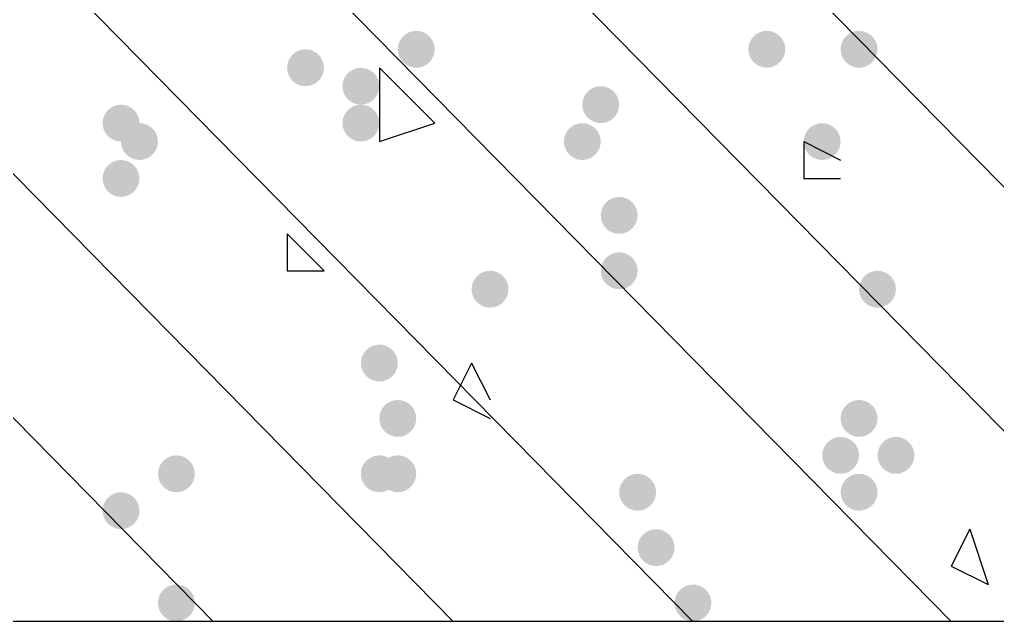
# Model space of a CAD drawing. Header units: inches. Extents: x 11 to 286, y 6 to 196.
# Drawn here: x 95.412 to 97.656, y 157.409 to 158.79 of the extents above; entities that cross this region are included whole.
import ezdxf

# ---------------------------------------------------------------- set-up
doc = ezdxf.new("R2010")
doc.units = ezdxf.units.IN
doc.header["$MEASUREMENT"] = 0
doc.layers.add('PDF_几何图形', color=7, linetype='Continuous')
doc.layers.add('PDF_实体填充', color=7, linetype='Continuous', true_color=0xffffff)

msp = doc.modelspace()

# ---------------------------------------------------------------- hatches: boundary and pattern name
at = {"layer": 'PDF_实体填充', "transparency": 33554559}
h = msp.add_hatch(color=7, dxfattribs=at)
edge = h.paths.add_edge_path(flags=0)
edge.add_spline(control_points=[(96.3648, 158.7218), (96.3648, 158.6985), (96.3457, 158.6794), (96.3224, 158.6794)], knot_values=[0, 0, 0, 0, 1, 1, 1, 1], degree=3, periodic=0)
edge.add_spline(control_points=[(96.3224, 158.6794), (96.2992, 158.6794), (96.2801, 158.6985), (96.2801, 158.7218)], knot_values=[0, 0, 0, 0, 1, 1, 1, 1], degree=3, periodic=0)
edge.add_line((96.2801, 158.7218), (96.2801, 158.7218))
edge.add_spline(control_points=[(96.2801, 158.7218), (96.2801, 158.7451), (96.2992, 158.7641), (96.3224, 158.7641)], knot_values=[0, 0, 0, 0, 1, 1, 1, 1], degree=3, periodic=0)
edge.add_spline(control_points=[(96.3224, 158.7641), (96.3457, 158.7641), (96.3648, 158.7451), (96.3648, 158.7218)], knot_values=[0, 0, 0, 0, 1, 1, 1, 1], degree=3, periodic=0)
edge.add_line((96.3648, 158.7218), (96.3648, 158.7218))
edge.add_line((96.3648, 158.7218), (96.3648, 158.7218))
h = msp.add_hatch(color=7, dxfattribs=at)
edge = h.paths.add_edge_path(flags=0)
edge.add_spline(control_points=[(97.1691, 158.7218), (97.1691, 158.6985), (97.1501, 158.6794), (97.1268, 158.6794)], knot_values=[0, 0, 0, 0, 1, 1, 1, 1], degree=3, periodic=0)
edge.add_spline(control_points=[(97.1268, 158.6794), (97.1035, 158.6794), (97.0844, 158.6985), (97.0844, 158.7218)], knot_values=[0, 0, 0, 0, 1, 1, 1, 1], degree=3, periodic=0)
edge.add_line((97.0844, 158.7218), (97.0844, 158.7218))
edge.add_spline(control_points=[(97.0844, 158.7218), (97.0844, 158.7451), (97.1035, 158.7641), (97.1268, 158.7641)], knot_values=[0, 0, 0, 0, 1, 1, 1, 1], degree=3, periodic=0)
edge.add_spline(control_points=[(97.1268, 158.7641), (97.1501, 158.7641), (97.1691, 158.7451), (97.1691, 158.7218)], knot_values=[0, 0, 0, 0, 1, 1, 1, 1], degree=3, periodic=0)
edge.add_line((97.1691, 158.7218), (97.1691, 158.7218))
edge.add_line((97.1691, 158.7218), (97.1691, 158.7218))
h = msp.add_hatch(color=7, dxfattribs=at)
edge = h.paths.add_edge_path(flags=0)
edge.add_spline(control_points=[(97.3808, 158.7218), (97.3808, 158.6985), (97.3617, 158.6794), (97.3384, 158.6794)], knot_values=[0, 0, 0, 0, 1, 1, 1, 1], degree=3, periodic=0)
edge.add_spline(control_points=[(97.3384, 158.6794), (97.3152, 158.6794), (97.2961, 158.6985), (97.2961, 158.7218)], knot_values=[0, 0, 0, 0, 1, 1, 1, 1], degree=3, periodic=0)
edge.add_line((97.2961, 158.7218), (97.2961, 158.7218))
edge.add_spline(control_points=[(97.2961, 158.7218), (97.2961, 158.7451), (97.3152, 158.7641), (97.3384, 158.7641)], knot_values=[0, 0, 0, 0, 1, 1, 1, 1], degree=3, periodic=0)
edge.add_spline(control_points=[(97.3384, 158.7641), (97.3617, 158.7641), (97.3808, 158.7451), (97.3808, 158.7218)], knot_values=[0, 0, 0, 0, 1, 1, 1, 1], degree=3, periodic=0)
edge.add_line((97.3808, 158.7218), (97.3808, 158.7218))
edge.add_line((97.3808, 158.7218), (97.3808, 158.7218))
h = msp.add_hatch(color=7, dxfattribs=at)
edge = h.paths.add_edge_path(flags=0)
edge.add_spline(control_points=[(96.1108, 158.6794), (96.1108, 158.6562), (96.0917, 158.6371), (96.0684, 158.6371)], knot_values=[0, 0, 0, 0, 1, 1, 1, 1], degree=3, periodic=0)
edge.add_spline(control_points=[(96.0684, 158.6371), (96.0452, 158.6371), (96.0261, 158.6562), (96.0261, 158.6794)], knot_values=[0, 0, 0, 0, 1, 1, 1, 1], degree=3, periodic=0)
edge.add_line((96.0261, 158.6794), (96.0261, 158.6794))
edge.add_spline(control_points=[(96.0261, 158.6794), (96.0261, 158.7027), (96.0452, 158.7218), (96.0684, 158.7218)], knot_values=[0, 0, 0, 0, 1, 1, 1, 1], degree=3, periodic=0)
edge.add_spline(control_points=[(96.0684, 158.7218), (96.0917, 158.7218), (96.1108, 158.7027), (96.1108, 158.6794)], knot_values=[0, 0, 0, 0, 1, 1, 1, 1], degree=3, periodic=0)
edge.add_line((96.1108, 158.6794), (96.1108, 158.6794))
edge.add_line((96.1108, 158.6794), (96.1108, 158.6794))
h = msp.add_hatch(color=7, dxfattribs=at)
edge = h.paths.add_edge_path(flags=0)
edge.add_spline(control_points=[(96.2378, 158.6371), (96.2378, 158.6138), (96.2187, 158.5948), (96.1954, 158.5948)], knot_values=[0, 0, 0, 0, 1, 1, 1, 1], degree=3, periodic=0)
edge.add_spline(control_points=[(96.1954, 158.5948), (96.1722, 158.5948), (96.1531, 158.6138), (96.1531, 158.6371)], knot_values=[0, 0, 0, 0, 1, 1, 1, 1], degree=3, periodic=0)
edge.add_line((96.1531, 158.6371), (96.1531, 158.6371))
edge.add_spline(control_points=[(96.1531, 158.6371), (96.1531, 158.6604), (96.1722, 158.6794), (96.1954, 158.6794)], knot_values=[0, 0, 0, 0, 1, 1, 1, 1], degree=3, periodic=0)
edge.add_spline(control_points=[(96.1954, 158.6794), (96.2187, 158.6794), (96.2378, 158.6604), (96.2378, 158.6371)], knot_values=[0, 0, 0, 0, 1, 1, 1, 1], degree=3, periodic=0)
edge.add_line((96.2378, 158.6371), (96.2378, 158.6371))
edge.add_line((96.2378, 158.6371), (96.2378, 158.6371))
h = msp.add_hatch(color=7, dxfattribs=at)
edge = h.paths.add_edge_path(flags=0)
edge.add_spline(control_points=[(96.7881, 158.5948), (96.7881, 158.5715), (96.7691, 158.5524), (96.7458, 158.5524)], knot_values=[0, 0, 0, 0, 1, 1, 1, 1], degree=3, periodic=0)
edge.add_spline(control_points=[(96.7458, 158.5524), (96.7225, 158.5524), (96.7034, 158.5715), (96.7034, 158.5948)], knot_values=[0, 0, 0, 0, 1, 1, 1, 1], degree=3, periodic=0)
edge.add_line((96.7034, 158.5948), (96.7034, 158.5948))
edge.add_spline(control_points=[(96.7034, 158.5948), (96.7034, 158.6181), (96.7225, 158.6371), (96.7458, 158.6371)], knot_values=[0, 0, 0, 0, 1, 1, 1, 1], degree=3, periodic=0)
edge.add_spline(control_points=[(96.7458, 158.6371), (96.7691, 158.6371), (96.7881, 158.6181), (96.7881, 158.5948)], knot_values=[0, 0, 0, 0, 1, 1, 1, 1], degree=3, periodic=0)
edge.add_line((96.7881, 158.5948), (96.7881, 158.5948))
edge.add_line((96.7881, 158.5948), (96.7881, 158.5948))
h = msp.add_hatch(color=7, dxfattribs=at)
edge = h.paths.add_edge_path(flags=0)
edge.add_spline(control_points=[(95.6874, 158.5524), (95.6874, 158.5292), (95.6684, 158.5101), (95.6451, 158.5101)], knot_values=[0, 0, 0, 0, 1, 1, 1, 1], degree=3, periodic=0)
edge.add_spline(control_points=[(95.6451, 158.5101), (95.6218, 158.5101), (95.6028, 158.5292), (95.6028, 158.5524)], knot_values=[0, 0, 0, 0, 1, 1, 1, 1], degree=3, periodic=0)
edge.add_line((95.6028, 158.5524), (95.6028, 158.5524))
edge.add_spline(control_points=[(95.6028, 158.5524), (95.6028, 158.5757), (95.6218, 158.5948), (95.6451, 158.5948)], knot_values=[0, 0, 0, 0, 1, 1, 1, 1], degree=3, periodic=0)
edge.add_spline(control_points=[(95.6451, 158.5948), (95.6684, 158.5948), (95.6874, 158.5757), (95.6874, 158.5524)], knot_values=[0, 0, 0, 0, 1, 1, 1, 1], degree=3, periodic=0)
edge.add_line((95.6874, 158.5524), (95.6874, 158.5524))
edge.add_line((95.6874, 158.5524), (95.6874, 158.5524))
h = msp.add_hatch(color=7, dxfattribs=at)
edge = h.paths.add_edge_path(flags=0)
edge.add_spline(control_points=[(96.2378, 158.5524), (96.2378, 158.5292), (96.2187, 158.5101), (96.1954, 158.5101)], knot_values=[0, 0, 0, 0, 1, 1, 1, 1], degree=3, periodic=0)
edge.add_spline(control_points=[(96.1954, 158.5101), (96.1722, 158.5101), (96.1531, 158.5292), (96.1531, 158.5524)], knot_values=[0, 0, 0, 0, 1, 1, 1, 1], degree=3, periodic=0)
edge.add_line((96.1531, 158.5524), (96.1531, 158.5524))
edge.add_spline(control_points=[(96.1531, 158.5524), (96.1531, 158.5757), (96.1722, 158.5948), (96.1954, 158.5948)], knot_values=[0, 0, 0, 0, 1, 1, 1, 1], degree=3, periodic=0)
edge.add_spline(control_points=[(96.1954, 158.5948), (96.2187, 158.5948), (96.2378, 158.5757), (96.2378, 158.5524)], knot_values=[0, 0, 0, 0, 1, 1, 1, 1], degree=3, periodic=0)
edge.add_line((96.2378, 158.5524), (96.2378, 158.5524))
edge.add_line((96.2378, 158.5524), (96.2378, 158.5524))
h = msp.add_hatch(color=7, dxfattribs=at)
edge = h.paths.add_edge_path(flags=0)
edge.add_spline(control_points=[(95.7298, 158.5101), (95.7298, 158.4868), (95.7107, 158.4678), (95.6874, 158.4678)], knot_values=[0, 0, 0, 0, 1, 1, 1, 1], degree=3, periodic=0)
edge.add_spline(control_points=[(95.6874, 158.4678), (95.6642, 158.4678), (95.6451, 158.4868), (95.6451, 158.5101)], knot_values=[0, 0, 0, 0, 1, 1, 1, 1], degree=3, periodic=0)
edge.add_line((95.6451, 158.5101), (95.6451, 158.5101))
edge.add_spline(control_points=[(95.6451, 158.5101), (95.6451, 158.5334), (95.6642, 158.5524), (95.6874, 158.5524)], knot_values=[0, 0, 0, 0, 1, 1, 1, 1], degree=3, periodic=0)
edge.add_spline(control_points=[(95.6874, 158.5524), (95.7107, 158.5524), (95.7298, 158.5334), (95.7298, 158.5101)], knot_values=[0, 0, 0, 0, 1, 1, 1, 1], degree=3, periodic=0)
edge.add_line((95.7298, 158.5101), (95.7298, 158.5101))
edge.add_line((95.7298, 158.5101), (95.7298, 158.5101))
h = msp.add_hatch(color=7, dxfattribs=at)
edge = h.paths.add_edge_path(flags=0)
edge.add_spline(control_points=[(96.7458, 158.5101), (96.7458, 158.4868), (96.7267, 158.4678), (96.7034, 158.4678)], knot_values=[0, 0, 0, 0, 1, 1, 1, 1], degree=3, periodic=0)
edge.add_spline(control_points=[(96.7034, 158.4678), (96.6802, 158.4678), (96.6611, 158.4868), (96.6611, 158.5101)], knot_values=[0, 0, 0, 0, 1, 1, 1, 1], degree=3, periodic=0)
edge.add_line((96.6611, 158.5101), (96.6611, 158.5101))
edge.add_spline(control_points=[(96.6611, 158.5101), (96.6611, 158.5334), (96.6802, 158.5524), (96.7034, 158.5524)], knot_values=[0, 0, 0, 0, 1, 1, 1, 1], degree=3, periodic=0)
edge.add_spline(control_points=[(96.7034, 158.5524), (96.7267, 158.5524), (96.7458, 158.5334), (96.7458, 158.5101)], knot_values=[0, 0, 0, 0, 1, 1, 1, 1], degree=3, periodic=0)
edge.add_line((96.7458, 158.5101), (96.7458, 158.5101))
edge.add_line((96.7458, 158.5101), (96.7458, 158.5101))
h = msp.add_hatch(color=7, dxfattribs=at)
edge = h.paths.add_edge_path(flags=0)
edge.add_spline(control_points=[(97.2961, 158.5101), (97.2961, 158.4868), (97.2771, 158.4678), (97.2538, 158.4678)], knot_values=[0, 0, 0, 0, 1, 1, 1, 1], degree=3, periodic=0)
edge.add_spline(control_points=[(97.2538, 158.4678), (97.2305, 158.4678), (97.2114, 158.4868), (97.2114, 158.5101)], knot_values=[0, 0, 0, 0, 1, 1, 1, 1], degree=3, periodic=0)
edge.add_line((97.2114, 158.5101), (97.2114, 158.5101))
edge.add_spline(control_points=[(97.2114, 158.5101), (97.2114, 158.5334), (97.2305, 158.5524), (97.2538, 158.5524)], knot_values=[0, 0, 0, 0, 1, 1, 1, 1], degree=3, periodic=0)
edge.add_spline(control_points=[(97.2538, 158.5524), (97.2771, 158.5524), (97.2961, 158.5334), (97.2961, 158.5101)], knot_values=[0, 0, 0, 0, 1, 1, 1, 1], degree=3, periodic=0)
edge.add_line((97.2961, 158.5101), (97.2961, 158.5101))
edge.add_line((97.2961, 158.5101), (97.2961, 158.5101))
h = msp.add_hatch(color=7, dxfattribs=at)
edge = h.paths.add_edge_path(flags=0)
edge.add_spline(control_points=[(95.6874, 158.4254), (95.6874, 158.4022), (95.6684, 158.3831), (95.6451, 158.3831)], knot_values=[0, 0, 0, 0, 1, 1, 1, 1], degree=3, periodic=0)
edge.add_spline(control_points=[(95.6451, 158.3831), (95.6218, 158.3831), (95.6028, 158.4022), (95.6028, 158.4254)], knot_values=[0, 0, 0, 0, 1, 1, 1, 1], degree=3, periodic=0)
edge.add_line((95.6028, 158.4254), (95.6028, 158.4254))
edge.add_spline(control_points=[(95.6028, 158.4254), (95.6028, 158.4487), (95.6218, 158.4678), (95.6451, 158.4678)], knot_values=[0, 0, 0, 0, 1, 1, 1, 1], degree=3, periodic=0)
edge.add_spline(control_points=[(95.6451, 158.4678), (95.6684, 158.4678), (95.6874, 158.4487), (95.6874, 158.4254)], knot_values=[0, 0, 0, 0, 1, 1, 1, 1], degree=3, periodic=0)
edge.add_line((95.6874, 158.4254), (95.6874, 158.4254))
edge.add_line((95.6874, 158.4254), (95.6874, 158.4254))
h = msp.add_hatch(color=7, dxfattribs=at)
edge = h.paths.add_edge_path(flags=0)
edge.add_spline(control_points=[(96.8304, 158.3408), (96.8304, 158.3175), (96.8114, 158.2984), (96.7881, 158.2984)], knot_values=[0, 0, 0, 0, 1, 1, 1, 1], degree=3, periodic=0)
edge.add_spline(control_points=[(96.7881, 158.2984), (96.7648, 158.2984), (96.7458, 158.3175), (96.7458, 158.3408)], knot_values=[0, 0, 0, 0, 1, 1, 1, 1], degree=3, periodic=0)
edge.add_line((96.7458, 158.3408), (96.7458, 158.3408))
edge.add_spline(control_points=[(96.7458, 158.3408), (96.7458, 158.3641), (96.7648, 158.3831), (96.7881, 158.3831)], knot_values=[0, 0, 0, 0, 1, 1, 1, 1], degree=3, periodic=0)
edge.add_spline(control_points=[(96.7881, 158.3831), (96.8114, 158.3831), (96.8304, 158.3641), (96.8304, 158.3408)], knot_values=[0, 0, 0, 0, 1, 1, 1, 1], degree=3, periodic=0)
edge.add_line((96.8304, 158.3408), (96.8304, 158.3408))
edge.add_line((96.8304, 158.3408), (96.8304, 158.3408))
h = msp.add_hatch(color=7, dxfattribs=at)
edge = h.paths.add_edge_path(flags=0)
edge.add_spline(control_points=[(96.8304, 158.2138), (96.8304, 158.1905), (96.8114, 158.1714), (96.7881, 158.1714)], knot_values=[0, 0, 0, 0, 1, 1, 1, 1], degree=3, periodic=0)
edge.add_spline(control_points=[(96.7881, 158.1714), (96.7648, 158.1714), (96.7458, 158.1905), (96.7458, 158.2138)], knot_values=[0, 0, 0, 0, 1, 1, 1, 1], degree=3, periodic=0)
edge.add_line((96.7458, 158.2138), (96.7458, 158.2138))
edge.add_spline(control_points=[(96.7458, 158.2138), (96.7458, 158.2371), (96.7648, 158.2561), (96.7881, 158.2561)], knot_values=[0, 0, 0, 0, 1, 1, 1, 1], degree=3, periodic=0)
edge.add_spline(control_points=[(96.7881, 158.2561), (96.8114, 158.2561), (96.8304, 158.2371), (96.8304, 158.2138)], knot_values=[0, 0, 0, 0, 1, 1, 1, 1], degree=3, periodic=0)
edge.add_line((96.8304, 158.2138), (96.8304, 158.2138))
edge.add_line((96.8304, 158.2138), (96.8304, 158.2138))
h = msp.add_hatch(color=7, dxfattribs=at)
edge = h.paths.add_edge_path(flags=0)
edge.add_spline(control_points=[(96.5341, 158.1714), (96.5341, 158.1482), (96.5151, 158.1291), (96.4918, 158.1291)], knot_values=[0, 0, 0, 0, 1, 1, 1, 1], degree=3, periodic=0)
edge.add_spline(control_points=[(96.4918, 158.1291), (96.4685, 158.1291), (96.4494, 158.1482), (96.4494, 158.1714)], knot_values=[0, 0, 0, 0, 1, 1, 1, 1], degree=3, periodic=0)
edge.add_line((96.4494, 158.1714), (96.4494, 158.1714))
edge.add_spline(control_points=[(96.4494, 158.1714), (96.4494, 158.1947), (96.4685, 158.2138), (96.4918, 158.2138)], knot_values=[0, 0, 0, 0, 1, 1, 1, 1], degree=3, periodic=0)
edge.add_spline(control_points=[(96.4918, 158.2138), (96.5151, 158.2138), (96.5341, 158.1947), (96.5341, 158.1714)], knot_values=[0, 0, 0, 0, 1, 1, 1, 1], degree=3, periodic=0)
edge.add_line((96.5341, 158.1714), (96.5341, 158.1714))
edge.add_line((96.5341, 158.1714), (96.5341, 158.1714))
h = msp.add_hatch(color=7, dxfattribs=at)
edge = h.paths.add_edge_path(flags=0)
edge.add_spline(control_points=[(97.4231, 158.1714), (97.4231, 158.1482), (97.4041, 158.1291), (97.3808, 158.1291)], knot_values=[0, 0, 0, 0, 1, 1, 1, 1], degree=3, periodic=0)
edge.add_spline(control_points=[(97.3808, 158.1291), (97.3575, 158.1291), (97.3384, 158.1482), (97.3384, 158.1714)], knot_values=[0, 0, 0, 0, 1, 1, 1, 1], degree=3, periodic=0)
edge.add_line((97.3384, 158.1714), (97.3384, 158.1714))
edge.add_spline(control_points=[(97.3384, 158.1714), (97.3384, 158.1947), (97.3575, 158.2138), (97.3808, 158.2138)], knot_values=[0, 0, 0, 0, 1, 1, 1, 1], degree=3, periodic=0)
edge.add_spline(control_points=[(97.3808, 158.2138), (97.4041, 158.2138), (97.4231, 158.1947), (97.4231, 158.1714)], knot_values=[0, 0, 0, 0, 1, 1, 1, 1], degree=3, periodic=0)
edge.add_line((97.4231, 158.1714), (97.4231, 158.1714))
edge.add_line((97.4231, 158.1714), (97.4231, 158.1714))
h = msp.add_hatch(color=7, dxfattribs=at)
edge = h.paths.add_edge_path(flags=0)
edge.add_spline(control_points=[(96.2801, 158.0021), (96.2801, 157.9788), (96.2611, 157.9598), (96.2378, 157.9598)], knot_values=[0, 0, 0, 0, 1, 1, 1, 1], degree=3, periodic=0)
edge.add_spline(control_points=[(96.2378, 157.9598), (96.2145, 157.9598), (96.1954, 157.9788), (96.1954, 158.0021)], knot_values=[0, 0, 0, 0, 1, 1, 1, 1], degree=3, periodic=0)
edge.add_line((96.1954, 158.0021), (96.1954, 158.0021))
edge.add_spline(control_points=[(96.1954, 158.0021), (96.1954, 158.0254), (96.2145, 158.0444), (96.2378, 158.0444)], knot_values=[0, 0, 0, 0, 1, 1, 1, 1], degree=3, periodic=0)
edge.add_spline(control_points=[(96.2378, 158.0444), (96.2611, 158.0444), (96.2801, 158.0254), (96.2801, 158.0021)], knot_values=[0, 0, 0, 0, 1, 1, 1, 1], degree=3, periodic=0)
edge.add_line((96.2801, 158.0021), (96.2801, 158.0021))
edge.add_line((96.2801, 158.0021), (96.2801, 158.0021))
h = msp.add_hatch(color=7, dxfattribs=at)
edge = h.paths.add_edge_path(flags=0)
edge.add_spline(control_points=[(96.3224, 157.8751), (96.3224, 157.8518), (96.3034, 157.8328), (96.2801, 157.8328)], knot_values=[0, 0, 0, 0, 1, 1, 1, 1], degree=3, periodic=0)
edge.add_spline(control_points=[(96.2801, 157.8328), (96.2568, 157.8328), (96.2378, 157.8518), (96.2378, 157.8751)], knot_values=[0, 0, 0, 0, 1, 1, 1, 1], degree=3, periodic=0)
edge.add_line((96.2378, 157.8751), (96.2378, 157.8751))
edge.add_spline(control_points=[(96.2378, 157.8751), (96.2378, 157.8984), (96.2568, 157.9174), (96.2801, 157.9174)], knot_values=[0, 0, 0, 0, 1, 1, 1, 1], degree=3, periodic=0)
edge.add_spline(control_points=[(96.2801, 157.9174), (96.3034, 157.9174), (96.3224, 157.8984), (96.3224, 157.8751)], knot_values=[0, 0, 0, 0, 1, 1, 1, 1], degree=3, periodic=0)
edge.add_line((96.3224, 157.8751), (96.3224, 157.8751))
edge.add_line((96.3224, 157.8751), (96.3224, 157.8751))
h = msp.add_hatch(color=7, dxfattribs=at)
edge = h.paths.add_edge_path(flags=0)
edge.add_spline(control_points=[(97.3808, 157.8751), (97.3808, 157.8518), (97.3617, 157.8328), (97.3384, 157.8328)], knot_values=[0, 0, 0, 0, 1, 1, 1, 1], degree=3, periodic=0)
edge.add_spline(control_points=[(97.3384, 157.8328), (97.3152, 157.8328), (97.2961, 157.8518), (97.2961, 157.8751)], knot_values=[0, 0, 0, 0, 1, 1, 1, 1], degree=3, periodic=0)
edge.add_line((97.2961, 157.8751), (97.2961, 157.8751))
edge.add_spline(control_points=[(97.2961, 157.8751), (97.2961, 157.8984), (97.3152, 157.9174), (97.3384, 157.9174)], knot_values=[0, 0, 0, 0, 1, 1, 1, 1], degree=3, periodic=0)
edge.add_spline(control_points=[(97.3384, 157.9174), (97.3617, 157.9174), (97.3808, 157.8984), (97.3808, 157.8751)], knot_values=[0, 0, 0, 0, 1, 1, 1, 1], degree=3, periodic=0)
edge.add_line((97.3808, 157.8751), (97.3808, 157.8751))
edge.add_line((97.3808, 157.8751), (97.3808, 157.8751))
h = msp.add_hatch(color=7, dxfattribs=at)
edge = h.paths.add_edge_path(flags=0)
edge.add_spline(control_points=[(97.3384, 157.7904), (97.3384, 157.7672), (97.3194, 157.7481), (97.2961, 157.7481)], knot_values=[0, 0, 0, 0, 1, 1, 1, 1], degree=3, periodic=0)
edge.add_spline(control_points=[(97.2961, 157.7481), (97.2728, 157.7481), (97.2538, 157.7672), (97.2538, 157.7904)], knot_values=[0, 0, 0, 0, 1, 1, 1, 1], degree=3, periodic=0)
edge.add_line((97.2538, 157.7904), (97.2538, 157.7904))
edge.add_spline(control_points=[(97.2538, 157.7904), (97.2538, 157.8137), (97.2728, 157.8328), (97.2961, 157.8328)], knot_values=[0, 0, 0, 0, 1, 1, 1, 1], degree=3, periodic=0)
edge.add_spline(control_points=[(97.2961, 157.8328), (97.3194, 157.8328), (97.3384, 157.8137), (97.3384, 157.7904)], knot_values=[0, 0, 0, 0, 1, 1, 1, 1], degree=3, periodic=0)
edge.add_line((97.3384, 157.7904), (97.3384, 157.7904))
edge.add_line((97.3384, 157.7904), (97.3384, 157.7904))
h = msp.add_hatch(color=7, dxfattribs=at)
edge = h.paths.add_edge_path(flags=0)
edge.add_spline(control_points=[(97.4654, 157.7904), (97.4654, 157.7672), (97.4464, 157.7481), (97.4231, 157.7481)], knot_values=[0, 0, 0, 0, 1, 1, 1, 1], degree=3, periodic=0)
edge.add_spline(control_points=[(97.4231, 157.7481), (97.3998, 157.7481), (97.3808, 157.7672), (97.3808, 157.7904)], knot_values=[0, 0, 0, 0, 1, 1, 1, 1], degree=3, periodic=0)
edge.add_line((97.3808, 157.7904), (97.3808, 157.7904))
edge.add_spline(control_points=[(97.3808, 157.7904), (97.3808, 157.8137), (97.3998, 157.8328), (97.4231, 157.8328)], knot_values=[0, 0, 0, 0, 1, 1, 1, 1], degree=3, periodic=0)
edge.add_spline(control_points=[(97.4231, 157.8328), (97.4464, 157.8328), (97.4654, 157.8137), (97.4654, 157.7904)], knot_values=[0, 0, 0, 0, 1, 1, 1, 1], degree=3, periodic=0)
edge.add_line((97.4654, 157.7904), (97.4654, 157.7904))
edge.add_line((97.4654, 157.7904), (97.4654, 157.7904))
h = msp.add_hatch(color=7, dxfattribs=at)
edge = h.paths.add_edge_path(flags=0)
edge.add_spline(control_points=[(95.8144, 157.7481), (95.8144, 157.7248), (95.7954, 157.7058), (95.7721, 157.7058)], knot_values=[0, 0, 0, 0, 1, 1, 1, 1], degree=3, periodic=0)
edge.add_spline(control_points=[(95.7721, 157.7058), (95.7488, 157.7058), (95.7298, 157.7248), (95.7298, 157.7481)], knot_values=[0, 0, 0, 0, 1, 1, 1, 1], degree=3, periodic=0)
edge.add_line((95.7298, 157.7481), (95.7298, 157.7481))
edge.add_spline(control_points=[(95.7298, 157.7481), (95.7298, 157.7714), (95.7488, 157.7904), (95.7721, 157.7904)], knot_values=[0, 0, 0, 0, 1, 1, 1, 1], degree=3, periodic=0)
edge.add_spline(control_points=[(95.7721, 157.7904), (95.7954, 157.7904), (95.8144, 157.7714), (95.8144, 157.7481)], knot_values=[0, 0, 0, 0, 1, 1, 1, 1], degree=3, periodic=0)
edge.add_line((95.8144, 157.7481), (95.8144, 157.7481))
edge.add_line((95.8144, 157.7481), (95.8144, 157.7481))
h = msp.add_hatch(color=7, dxfattribs=at)
edge = h.paths.add_edge_path(flags=0)
edge.add_spline(control_points=[(96.2801, 157.7481), (96.2801, 157.7248), (96.2611, 157.7058), (96.2378, 157.7058)], knot_values=[0, 0, 0, 0, 1, 1, 1, 1], degree=3, periodic=0)
edge.add_spline(control_points=[(96.2378, 157.7058), (96.2145, 157.7058), (96.1954, 157.7248), (96.1954, 157.7481)], knot_values=[0, 0, 0, 0, 1, 1, 1, 1], degree=3, periodic=0)
edge.add_line((96.1954, 157.7481), (96.1954, 157.7481))
edge.add_spline(control_points=[(96.1954, 157.7481), (96.1954, 157.7714), (96.2145, 157.7904), (96.2378, 157.7904)], knot_values=[0, 0, 0, 0, 1, 1, 1, 1], degree=3, periodic=0)
edge.add_spline(control_points=[(96.2378, 157.7904), (96.2611, 157.7904), (96.2801, 157.7714), (96.2801, 157.7481)], knot_values=[0, 0, 0, 0, 1, 1, 1, 1], degree=3, periodic=0)
edge.add_line((96.2801, 157.7481), (96.2801, 157.7481))
edge.add_line((96.2801, 157.7481), (96.2801, 157.7481))
h = msp.add_hatch(color=7, dxfattribs=at)
edge = h.paths.add_edge_path(flags=0)
edge.add_spline(control_points=[(96.3224, 157.7481), (96.3224, 157.7248), (96.3034, 157.7058), (96.2801, 157.7058)], knot_values=[0, 0, 0, 0, 1, 1, 1, 1], degree=3, periodic=0)
edge.add_spline(control_points=[(96.2801, 157.7058), (96.2568, 157.7058), (96.2378, 157.7248), (96.2378, 157.7481)], knot_values=[0, 0, 0, 0, 1, 1, 1, 1], degree=3, periodic=0)
edge.add_line((96.2378, 157.7481), (96.2378, 157.7481))
edge.add_spline(control_points=[(96.2378, 157.7481), (96.2378, 157.7714), (96.2568, 157.7904), (96.2801, 157.7904)], knot_values=[0, 0, 0, 0, 1, 1, 1, 1], degree=3, periodic=0)
edge.add_spline(control_points=[(96.2801, 157.7904), (96.3034, 157.7904), (96.3224, 157.7714), (96.3224, 157.7481)], knot_values=[0, 0, 0, 0, 1, 1, 1, 1], degree=3, periodic=0)
edge.add_line((96.3224, 157.7481), (96.3224, 157.7481))
edge.add_line((96.3224, 157.7481), (96.3224, 157.7481))
h = msp.add_hatch(color=7, dxfattribs=at)
edge = h.paths.add_edge_path(flags=0)
edge.add_spline(control_points=[(96.8728, 157.7058), (96.8728, 157.6825), (96.8537, 157.6634), (96.8304, 157.6634)], knot_values=[0, 0, 0, 0, 1, 1, 1, 1], degree=3, periodic=0)
edge.add_spline(control_points=[(96.8304, 157.6634), (96.8072, 157.6634), (96.7881, 157.6825), (96.7881, 157.7058)], knot_values=[0, 0, 0, 0, 1, 1, 1, 1], degree=3, periodic=0)
edge.add_line((96.7881, 157.7058), (96.7881, 157.7058))
edge.add_spline(control_points=[(96.7881, 157.7058), (96.7881, 157.7291), (96.8072, 157.7481), (96.8304, 157.7481)], knot_values=[0, 0, 0, 0, 1, 1, 1, 1], degree=3, periodic=0)
edge.add_spline(control_points=[(96.8304, 157.7481), (96.8537, 157.7481), (96.8728, 157.7291), (96.8728, 157.7058)], knot_values=[0, 0, 0, 0, 1, 1, 1, 1], degree=3, periodic=0)
edge.add_line((96.8728, 157.7058), (96.8728, 157.7058))
edge.add_line((96.8728, 157.7058), (96.8728, 157.7058))
h = msp.add_hatch(color=7, dxfattribs=at)
edge = h.paths.add_edge_path(flags=0)
edge.add_spline(control_points=[(97.3808, 157.7058), (97.3808, 157.6825), (97.3617, 157.6634), (97.3384, 157.6634)], knot_values=[0, 0, 0, 0, 1, 1, 1, 1], degree=3, periodic=0)
edge.add_spline(control_points=[(97.3384, 157.6634), (97.3152, 157.6634), (97.2961, 157.6825), (97.2961, 157.7058)], knot_values=[0, 0, 0, 0, 1, 1, 1, 1], degree=3, periodic=0)
edge.add_line((97.2961, 157.7058), (97.2961, 157.7058))
edge.add_spline(control_points=[(97.2961, 157.7058), (97.2961, 157.7291), (97.3152, 157.7481), (97.3384, 157.7481)], knot_values=[0, 0, 0, 0, 1, 1, 1, 1], degree=3, periodic=0)
edge.add_spline(control_points=[(97.3384, 157.7481), (97.3617, 157.7481), (97.3808, 157.7291), (97.3808, 157.7058)], knot_values=[0, 0, 0, 0, 1, 1, 1, 1], degree=3, periodic=0)
edge.add_line((97.3808, 157.7058), (97.3808, 157.7058))
edge.add_line((97.3808, 157.7058), (97.3808, 157.7058))
h = msp.add_hatch(color=7, dxfattribs=at)
edge = h.paths.add_edge_path(flags=0)
edge.add_spline(control_points=[(95.6874, 157.6634), (95.6874, 157.6402), (95.6684, 157.6211), (95.6451, 157.6211)], knot_values=[0, 0, 0, 0, 1, 1, 1, 1], degree=3, periodic=0)
edge.add_spline(control_points=[(95.6451, 157.6211), (95.6218, 157.6211), (95.6028, 157.6402), (95.6028, 157.6634)], knot_values=[0, 0, 0, 0, 1, 1, 1, 1], degree=3, periodic=0)
edge.add_line((95.6028, 157.6634), (95.6028, 157.6634))
edge.add_spline(control_points=[(95.6028, 157.6634), (95.6028, 157.6867), (95.6218, 157.7058), (95.6451, 157.7058)], knot_values=[0, 0, 0, 0, 1, 1, 1, 1], degree=3, periodic=0)
edge.add_spline(control_points=[(95.6451, 157.7058), (95.6684, 157.7058), (95.6874, 157.6867), (95.6874, 157.6634)], knot_values=[0, 0, 0, 0, 1, 1, 1, 1], degree=3, periodic=0)
edge.add_line((95.6874, 157.6634), (95.6874, 157.6634))
edge.add_line((95.6874, 157.6634), (95.6874, 157.6634))
h = msp.add_hatch(color=7, dxfattribs=at)
edge = h.paths.add_edge_path(flags=0)
edge.add_spline(control_points=[(96.9151, 157.5788), (96.9151, 157.5555), (96.8961, 157.5364), (96.8728, 157.5364)], knot_values=[0, 0, 0, 0, 1, 1, 1, 1], degree=3, periodic=0)
edge.add_spline(control_points=[(96.8728, 157.5364), (96.8495, 157.5364), (96.8304, 157.5555), (96.8304, 157.5788)], knot_values=[0, 0, 0, 0, 1, 1, 1, 1], degree=3, periodic=0)
edge.add_line((96.8304, 157.5788), (96.8304, 157.5788))
edge.add_spline(control_points=[(96.8304, 157.5788), (96.8304, 157.6021), (96.8495, 157.6211), (96.8728, 157.6211)], knot_values=[0, 0, 0, 0, 1, 1, 1, 1], degree=3, periodic=0)
edge.add_spline(control_points=[(96.8728, 157.6211), (96.8961, 157.6211), (96.9151, 157.6021), (96.9151, 157.5788)], knot_values=[0, 0, 0, 0, 1, 1, 1, 1], degree=3, periodic=0)
edge.add_line((96.9151, 157.5788), (96.9151, 157.5788))
edge.add_line((96.9151, 157.5788), (96.9151, 157.5788))
h = msp.add_hatch(color=7, dxfattribs=at)
edge = h.paths.add_edge_path(flags=0)
edge.add_spline(control_points=[(95.8144, 157.4518), (95.8144, 157.4285), (95.7954, 157.4094), (95.7721, 157.4094)], knot_values=[0, 0, 0, 0, 1, 1, 1, 1], degree=3, periodic=0)
edge.add_spline(control_points=[(95.7721, 157.4094), (95.7488, 157.4094), (95.7298, 157.4285), (95.7298, 157.4518)], knot_values=[0, 0, 0, 0, 1, 1, 1, 1], degree=3, periodic=0)
edge.add_line((95.7298, 157.4518), (95.7298, 157.4518))
edge.add_spline(control_points=[(95.7298, 157.4518), (95.7298, 157.4751), (95.7488, 157.4941), (95.7721, 157.4941)], knot_values=[0, 0, 0, 0, 1, 1, 1, 1], degree=3, periodic=0)
edge.add_spline(control_points=[(95.7721, 157.4941), (95.7954, 157.4941), (95.8144, 157.4751), (95.8144, 157.4518)], knot_values=[0, 0, 0, 0, 1, 1, 1, 1], degree=3, periodic=0)
edge.add_line((95.8144, 157.4518), (95.8144, 157.4518))
edge.add_line((95.8144, 157.4518), (95.8144, 157.4518))
h = msp.add_hatch(color=7, dxfattribs=at)
edge = h.paths.add_edge_path(flags=0)
edge.add_spline(control_points=[(96.9998, 157.4518), (96.9998, 157.4285), (96.9807, 157.4094), (96.9574, 157.4094)], knot_values=[0, 0, 0, 0, 1, 1, 1, 1], degree=3, periodic=0)
edge.add_spline(control_points=[(96.9574, 157.4094), (96.9342, 157.4094), (96.9151, 157.4285), (96.9151, 157.4518)], knot_values=[0, 0, 0, 0, 1, 1, 1, 1], degree=3, periodic=0)
edge.add_line((96.9151, 157.4518), (96.9151, 157.4518))
edge.add_spline(control_points=[(96.9151, 157.4518), (96.9151, 157.4751), (96.9342, 157.4941), (96.9574, 157.4941)], knot_values=[0, 0, 0, 0, 1, 1, 1, 1], degree=3, periodic=0)
edge.add_spline(control_points=[(96.9574, 157.4941), (96.9807, 157.4941), (96.9998, 157.4751), (96.9998, 157.4518)], knot_values=[0, 0, 0, 0, 1, 1, 1, 1], degree=3, periodic=0)
edge.add_line((96.9998, 157.4518), (96.9998, 157.4518))
edge.add_line((96.9998, 157.4518), (96.9998, 157.4518))

# ---------------------------------------------------------------- linework, layer by layer
at = {"layer": 'PDF_几何图形'}
for p, q in [((93.3168, 159.9918), (95.8568, 157.4094)), ((93.8671, 159.9918), (96.4071, 157.4094)), ((94.4174, 159.9918), (96.9574, 157.4094)), ((95.0101, 159.9918), (97.5501, 157.4094)), ((95.5604, 159.9918), (98.1004, 157.4094)), ((96.1108, 159.9918), (98.6508, 157.4094)), ((96.2378, 158.6794), (96.3648, 158.5524)), ((96.2378, 158.6794), (96.2378, 158.5101)), ((96.2378, 158.5101), (96.3648, 158.5524)), ((97.2114, 158.5101), (97.2961, 158.4678)), ((97.2114, 158.5101), (97.2114, 158.4254)), ((97.2114, 158.4254), (97.2961, 158.4254)), ((96.0261, 158.2984), (96.1108, 158.2138)), ((96.0261, 158.2984), (96.0261, 158.2138)), ((96.0261, 158.2138), (96.1108, 158.2138)), ((96.4494, 158.0021), (96.4071, 157.9174)), ((96.4494, 158.0021), (96.4918, 157.9174)), ((96.4071, 157.9174), (96.4918, 157.8751)), ((97.5924, 157.6211), (97.5501, 157.5364)), ((97.5924, 157.6211), (97.6348, 157.4941)), ((97.5501, 157.5364), (97.6348, 157.4941)), ((117.4891, 157.4094), (68.6788, 157.4094))]:
    msp.add_line(p, q, dxfattribs=at)

doc.saveas('drawing.dxf')
